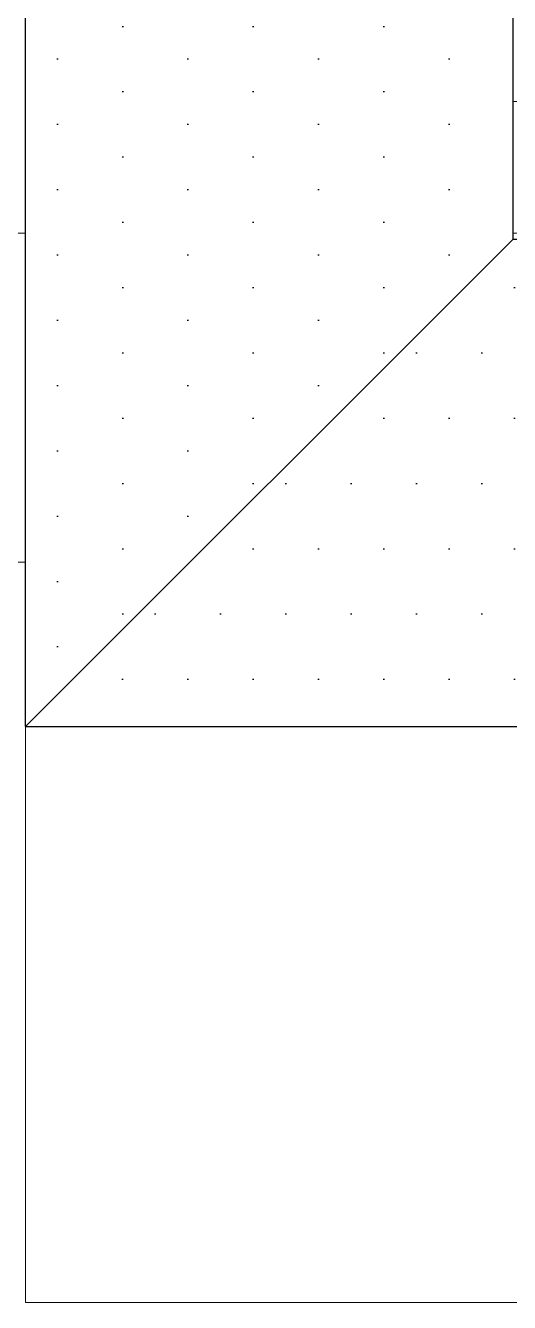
# Model space of a CAD drawing. Header units: millimetres. Extents: x 3774 to 718460, y -768339 to 192544.
# Drawn here: x 359272 to 359566, y -721659 to -720883 of the extents above; entities that cross this region are included whole.
import ezdxf

# ---------------------------------------------------------------- set-up
doc = ezdxf.new("R2010")
doc.units = ezdxf.units.MM
doc.set_wipeout_variables(frame=1)
doc.linetypes.add('XKITLINE00', pattern=[0])
doc.layers.add('010 - ASPG_FLASHING_MAIN_COLOR_2', color=7, linetype='Continuous')
doc.layers.add('010 - ASPG_FLASHING_WIPEOUT_', color=7, linetype='Continuous')
doc.layers.add('Part', color=7, linetype='Continuous', lineweight=0)
pattern_1 = [(0, (0, 0), (19.84375, 39.6875), [0, -39.6875])]

# ---------------------------------------------------------------- blocks, each defined once
blk = doc.blocks.new('*A2263108')
at = {"layer": 'Part', "color": 7, "linetype": 'XKITLINE00', "lineweight": 0}
for p, q in [((1851.544, -56.655999), (1851.544003, -42.576001)), ((1852.416, -56.656), (1852.416003, -42.576001)), ((1851.48, -56.655999), (1851.48, -55.295998)), ((1852.48, -56.656), (1851.48, -56.655999))]:
    blk.add_line(p, q, dxfattribs=at)
blk = doc.blocks.new('*A3643246')
at = {"layer": 'Part', "color": 7, "linetype": 'XKITLINE00', "lineweight": 0}
for p, q in [((1850.080007, -57.295808), (1846.160004, -57.295808)), ((1846.160004, -57.295808), (1846.160004, -58.895808)), ((1850.080007, -58.895808), (1850.080007, -57.295808)), ((1846.160004, -58.895808), (1850.080007, -58.895808))]:
    blk.add_line(p, q, dxfattribs=at)
blk = doc.blocks.new('*A3693251')
at = {"layer": 'Part', "color": 7, "linetype": 'XKITLINE00', "lineweight": 0}
blk.add_line((1850.079994, -57.295808), (1850.080007, -42.416002), dxfattribs=at)
blk = doc.blocks.new('*A4813363')
at = {"layer": 'Part', "color": 7, "linetype": 'XKITLINE00', "lineweight": 0}
for p, q in [((1850.080007, -57.296002), (1852.480007, -57.296002)), ((1850.080007, -62.496002), (1850.080007, -57.296002)), ((1852.480007, -57.296002), (1852.480007, -62.496002)), ((1852.480007, -62.496002), (1850.080007, -62.496002))]:
    blk.add_line(p, q, dxfattribs=at)
blk = doc.blocks.new('W-1-PP19-SE-ENT3_20260407-084553_PP19_ENT3_LOPL')
at = {"color": 7, "lineweight": 0, "xscale": 125, "yscale": 125, "zscale": 125}
for name in ['*A3693251', '*A2263108', '*A3643246', '*A4813363']:
    blk.add_blockref(name, (-226235, 11475), dxfattribs=at)
blk = doc.blocks.new('*U8216')
at = {"color": 7}
blk.add_wipeout([(0, -52), (2184, -52), (2480, -348), (0, -348)], dxfattribs=at).dxf.layer = '010 - ASPG_FLASHING_WIPEOUT_'
at = {"layer": '010 - ASPG_FLASHING_WIPEOUT_'}
h = blk.add_hatch(dxfattribs=at)
h.set_pattern_fill('DOTS', scale=0.5)
h.set_pattern_definition(pattern_1)
h.paths.add_polyline_path([(0, -52), (2184, -52), (2480, -348), (0, -348)])
at = {"layer": '010 - ASPG_FLASHING_MAIN_COLOR_2', "color": 7}
blk.add_lwpolyline([(0, -52), (2184, -52), (2480, -348), (0, -348)], close=True, dxfattribs=at)
blk = doc.blocks.new('*U8218')
at = {"color": 7}
blk.add_wipeout([(0, -52), (1201, -52), (1497, -348), (0, -348)], dxfattribs=at).dxf.layer = '010 - ASPG_FLASHING_WIPEOUT_'
at = {"layer": '010 - ASPG_FLASHING_WIPEOUT_'}
h = blk.add_hatch(dxfattribs=at)
h.set_pattern_fill('DOTS', scale=0.5)
h.set_pattern_definition(pattern_1)
h.paths.add_polyline_path([(0, -52), (1201, -52), (1497, -348), (0, -348)])
at = {"layer": '010 - ASPG_FLASHING_MAIN_COLOR_2', "color": 7}
blk.add_lwpolyline([(0, -52), (1201, -52), (1497, -348), (0, -348)], close=True, dxfattribs=at)

msp = doc.modelspace()

# ---------------------------------------------------------------- block references
at = {"color": 7}
msp.add_blockref('W-1-PP19-SE-ENT3_20260407-084553_PP19_ENT3_LOPL', (354246.645, -725322.382), dxfattribs=at)

# ---------------------------------------------------------------- next in the draw order: block references
at = {"color": 7, "xscale": -1}
msp.add_blockref('*U8216', (361751.645, -720961.382), dxfattribs=at)

# ---------------------------------------------------------------- next in the draw order: block references
at = {"color": 7, "rotation": 270}
msp.add_blockref('*U8218', (359619.645, -719812.382), dxfattribs=at)

doc.saveas('drawing.dxf')
